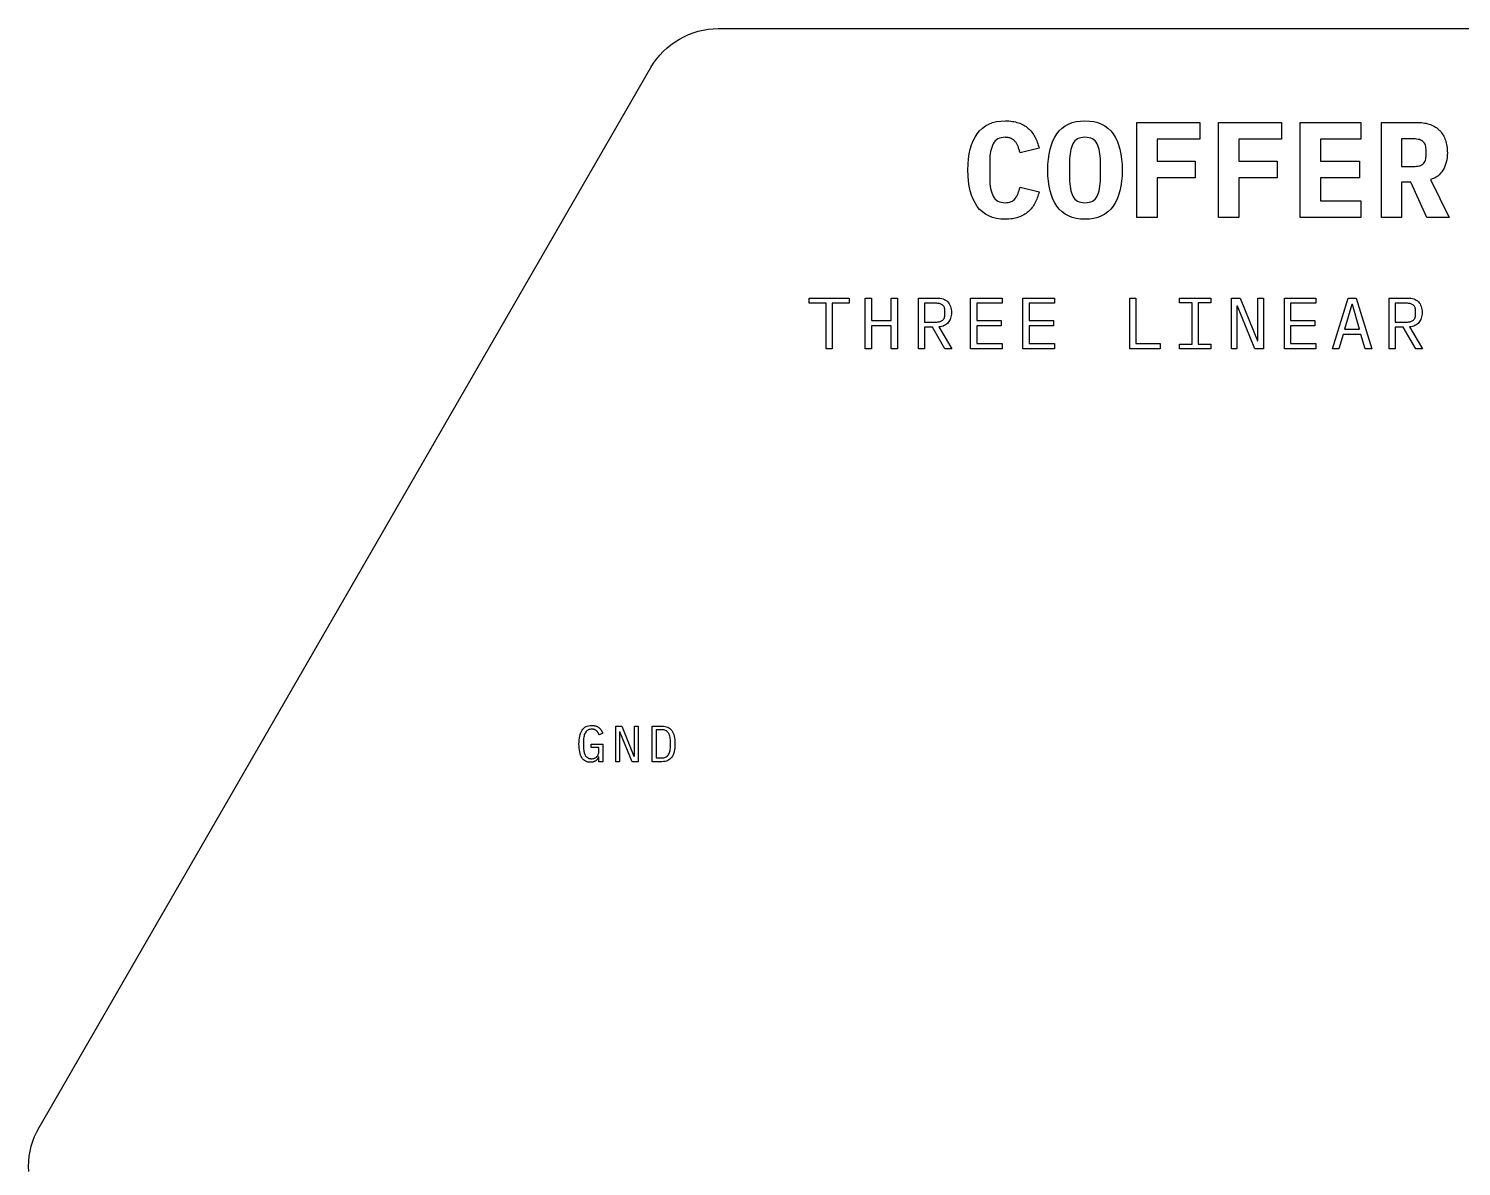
# Model space of a CAD drawing. Header units: metres. Extents: x 0 to 107, y 0 to 94.
# Drawn here: x 0 to 58.9, y 46.8 to 93.5 of the extents above; entities that cross this region are included whole.
import ezdxf

# ---------------------------------------------------------------- set-up
doc = ezdxf.new("R2010")
doc.units = ezdxf.units.M
doc.layers.add('ENGRAVE', color=7, linetype='Continuous')
doc.layers.add('OUTLINE', color=7, linetype='Continuous')

msp = doc.modelspace()

# ---------------------------------------------------------------- linework, layer by layer
at = {"layer": 'ENGRAVE'}
for points in [[(38.904, 86.366), (38.827, 86.519), (38.762, 86.685), (38.709, 86.865), (38.668, 87.058), (38.638, 87.265), (38.62, 87.486), (38.615, 87.72), (38.62, 87.954), (38.638, 88.174), (38.668, 88.381), (38.709, 88.574), (38.762, 88.754), (38.827, 88.92), (38.904, 89.073), (38.993, 89.212), (39.093, 89.336), (39.207, 89.444), (39.333, 89.535), (39.472, 89.609), (39.624, 89.667), (39.788, 89.708), (39.965, 89.733), (40.155, 89.741), (40.229, 89.74), (40.301, 89.736), (40.372, 89.73), (40.439, 89.721), (40.505, 89.71), (40.569, 89.696), (40.63, 89.679), (40.689, 89.66), (40.746, 89.639), (40.802, 89.616), (40.855, 89.59), (40.906, 89.563), (40.955, 89.534), (41.002, 89.502), (41.047, 89.469), (41.09, 89.433), (41.131, 89.396), (41.17, 89.357), (41.207, 89.316), (41.243, 89.272), (41.277, 89.227), (41.309, 89.18), (41.339, 89.131), (41.367, 89.081), (41.394, 89.028), (41.419, 88.974), (41.442, 88.918), (41.464, 88.861), (41.485, 88.802), (41.504, 88.741), (41.522, 88.679), (41.538, 88.616), (40.754, 88.425), (40.745, 88.46), (40.736, 88.494), (40.727, 88.527), (40.717, 88.56), (40.707, 88.592), (40.697, 88.623), (40.686, 88.653), (40.675, 88.683), (40.664, 88.712), (40.651, 88.74), (40.638, 88.766), (40.624, 88.792), (40.61, 88.817), (40.594, 88.84), (40.578, 88.863), (40.561, 88.885), (40.543, 88.905), (40.523, 88.924), (40.503, 88.942), (40.482, 88.959), (40.46, 88.975), (40.437, 88.99), (40.412, 89.004), (40.387, 89.016), (40.36, 89.027), (40.333, 89.037), (40.303, 89.045), (40.273, 89.052), (40.241, 89.057), (40.208, 89.061), (40.174, 89.063), (40.138, 89.064), (40.055, 89.06), (39.979, 89.047), (39.91, 89.026), (39.846, 88.997), (39.788, 88.96), (39.737, 88.914), (39.692, 88.86), (39.653, 88.798), (39.62, 88.728), (39.591, 88.652), (39.566, 88.57), (39.546, 88.481), (39.531, 88.385), (39.519, 88.284), (39.513, 88.176), (39.511, 88.061), (39.511, 87.378), (39.513, 87.264), (39.519, 87.156), (39.531, 87.054), (39.546, 86.959), (39.566, 86.87), (39.591, 86.788), (39.62, 86.711), (39.653, 86.642), (39.692, 86.579), (39.737, 86.525), (39.788, 86.48), (39.846, 86.442), (39.91, 86.413), (39.979, 86.392), (40.055, 86.38), (40.138, 86.376), (40.208, 86.379), (40.273, 86.387), (40.334, 86.401), (40.389, 86.421), (40.439, 86.446), (40.485, 86.477), (40.525, 86.513), (40.561, 86.555), (40.592, 86.601), (40.622, 86.651), (40.649, 86.704), (40.675, 86.759), (40.698, 86.818), (40.719, 86.88), (40.737, 86.946), (40.754, 87.014), (41.538, 86.824), (41.522, 86.76), (41.504, 86.698), (41.485, 86.638), (41.464, 86.579), (41.442, 86.521), (41.419, 86.466), (41.394, 86.412), (41.367, 86.359), (41.339, 86.308), (41.309, 86.259), (41.277, 86.212), (41.243, 86.166), (41.207, 86.123), (41.17, 86.081), (41.131, 86.041), (41.09, 86.003), (41.047, 85.967), (41.002, 85.934), (40.955, 85.902), (40.906, 85.872), (40.855, 85.845), (40.802, 85.82), (40.746, 85.797), (40.689, 85.777), (40.63, 85.758), (40.569, 85.742), (40.505, 85.729), (40.439, 85.718), (40.372, 85.709), (40.301, 85.703), (40.229, 85.699), (40.155, 85.698), (39.965, 85.706), (39.788, 85.731), (39.624, 85.773), (39.472, 85.83), (39.333, 85.905), (39.207, 85.996), (39.093, 86.103), (38.993, 86.227), (38.904, 86.366)], [(42.042, 86.689), (41.989, 86.869), (41.949, 87.061), (41.919, 87.268), (41.902, 87.487), (41.896, 87.72), (41.902, 87.953), (41.919, 88.172), (41.949, 88.378), (41.989, 88.571), (42.042, 88.751), (42.106, 88.917), (42.181, 89.07), (42.269, 89.209), (42.368, 89.334), (42.48, 89.442), (42.606, 89.534), (42.744, 89.608), (42.895, 89.667), (43.059, 89.708), (43.235, 89.733), (43.425, 89.741), (43.615, 89.733), (43.791, 89.708), (43.955, 89.667), (44.106, 89.608), (44.244, 89.534), (44.369, 89.442), (44.482, 89.334), (44.581, 89.209), (44.669, 89.07), (44.744, 88.917), (44.808, 88.751), (44.861, 88.571), (44.901, 88.378), (44.93, 88.172), (44.948, 87.953), (44.954, 87.72), (44.948, 87.487), (44.93, 87.268), (44.901, 87.061), (44.861, 86.869), (44.808, 86.689), (44.744, 86.523), (44.669, 86.37), (44.581, 86.23), (44.482, 86.105), (44.369, 85.997), (44.244, 85.906), (44.106, 85.831), (43.955, 85.773), (43.791, 85.731), (43.615, 85.706), (43.425, 85.698), (43.235, 85.706), (43.059, 85.731), (42.895, 85.773), (42.744, 85.831), (42.606, 85.906), (42.48, 85.997), (42.368, 86.105), (42.269, 86.23), (42.181, 86.37), (42.106, 86.523), (42.042, 86.689)], [(46.393, 85.765), (45.553, 85.765), (45.553, 89.674), (48.146, 89.674), (48.146, 88.985), (46.393, 88.985), (46.393, 88.089), (47.961, 88.089), (47.961, 87.401), (46.393, 87.401), (46.393, 85.765)], [(48.913, 85.765), (48.913, 89.674), (51.506, 89.674), (51.506, 88.985), (49.753, 88.985), (49.753, 88.089), (51.321, 88.089), (51.321, 87.401), (49.753, 87.401), (49.753, 85.765), (48.913, 85.765)], [(54.771, 86.454), (54.771, 85.765), (52.273, 85.765), (52.273, 89.674), (54.771, 89.674), (54.771, 88.985), (53.113, 88.985), (53.113, 88.089), (54.715, 88.089), (54.715, 87.401), (53.113, 87.401), (53.113, 86.454), (54.771, 86.454)], [(57.632, 89.587), (57.687, 89.564), (57.74, 89.539), (57.79, 89.512), (57.839, 89.482), (57.885, 89.449), (57.929, 89.415), (57.971, 89.378), (58.01, 89.338), (58.047, 89.297), (58.082, 89.253), (58.115, 89.207), (58.145, 89.159), (58.173, 89.109), (58.199, 89.057), (58.222, 89.003), (58.243, 88.946), (58.261, 88.888), (58.277, 88.828), (58.29, 88.766), (58.301, 88.703), (58.31, 88.637), (58.316, 88.57), (58.32, 88.501), (58.321, 88.431), (58.318, 88.329), (58.31, 88.231), (58.296, 88.137), (58.276, 88.046), (58.251, 87.959), (58.22, 87.876), (58.184, 87.796), (58.142, 87.72), (58.095, 87.649), (58.043, 87.584), (57.986, 87.526), (57.925, 87.473), (57.859, 87.428), (57.788, 87.388), (57.712, 87.355), (57.632, 87.328), (58.399, 85.765), (57.481, 85.765), (56.826, 87.216), (56.439, 87.216), (56.439, 85.765), (55.611, 85.765), (55.611, 89.674), (57.123, 89.674), (57.193, 89.673), (57.262, 89.669), (57.328, 89.662), (57.393, 89.652), (57.455, 89.64), (57.516, 89.625), (57.575, 89.608), (57.632, 89.587)], [(44.004, 86.871), (44.023, 86.96), (44.038, 87.056), (44.049, 87.159), (44.056, 87.268), (44.058, 87.384), (44.058, 88.061), (44.056, 88.176), (44.049, 88.284), (44.038, 88.385), (44.023, 88.481), (44.004, 88.57), (43.981, 88.652), (43.953, 88.728), (43.921, 88.798), (43.883, 88.86), (43.838, 88.914), (43.787, 88.96), (43.728, 88.997), (43.663, 89.026), (43.59, 89.047), (43.511, 89.06), (43.425, 89.064), (43.339, 89.06), (43.26, 89.047), (43.187, 89.026), (43.122, 88.997), (43.063, 88.96), (43.012, 88.914), (42.967, 88.86), (42.929, 88.798), (42.897, 88.728), (42.869, 88.652), (42.846, 88.57), (42.826, 88.481), (42.811, 88.385), (42.801, 88.284), (42.794, 88.176), (42.792, 88.061), (42.792, 87.378), (42.794, 87.264), (42.801, 87.156), (42.811, 87.054), (42.826, 86.959), (42.846, 86.87), (42.869, 86.788), (42.897, 86.711), (42.929, 86.642), (42.967, 86.579), (43.012, 86.525), (43.063, 86.48), (43.122, 86.442), (43.187, 86.413), (43.26, 86.392), (43.339, 86.38), (43.425, 86.376), (43.511, 86.38), (43.59, 86.392), (43.663, 86.413), (43.728, 86.442), (43.787, 86.48), (43.838, 86.525), (43.883, 86.579), (43.921, 86.642), (43.953, 86.712), (43.981, 86.788), (44.004, 86.871)], [(57.403, 88.082), (57.419, 88.126), (57.431, 88.174), (57.44, 88.227), (57.446, 88.285), (57.447, 88.347), (57.447, 88.515), (57.446, 88.577), (57.44, 88.635), (57.431, 88.688), (57.419, 88.736), (57.403, 88.78), (57.383, 88.819), (57.359, 88.854), (57.333, 88.885), (57.301, 88.911), (57.264, 88.934), (57.221, 88.953), (57.172, 88.969), (57.118, 88.981), (57.058, 88.99), (56.992, 88.995), (56.921, 88.997), (56.439, 88.997), (56.439, 87.865), (56.921, 87.865), (56.992, 87.867), (57.058, 87.872), (57.118, 87.881), (57.172, 87.893), (57.221, 87.909), (57.264, 87.928), (57.301, 87.951), (57.333, 87.977), (57.359, 88.008), (57.383, 88.042), (57.403, 88.082)], [(32.779, 80.365), (32.779, 82.24), (32.08, 82.24), (32.08, 82.459), (33.73, 82.459), (33.73, 82.24), (33.031, 82.24), (33.031, 80.365), (32.779, 80.365)], [(35.463, 80.365), (35.463, 81.316), (34.647, 81.316), (34.647, 80.365), (34.395, 80.365), (34.395, 82.459), (34.647, 82.459), (34.647, 81.535), (35.463, 81.535), (35.463, 82.459), (35.715, 82.459), (35.715, 80.365), (35.463, 80.365)], [(37.817, 82.259), (37.848, 82.213), (37.874, 82.163), (37.896, 82.11), (37.912, 82.052), (37.924, 81.991), (37.932, 81.926), (37.934, 81.856), (37.932, 81.794), (37.926, 81.735), (37.915, 81.679), (37.901, 81.627), (37.882, 81.577), (37.86, 81.531), (37.833, 81.488), (37.802, 81.448), (37.767, 81.412), (37.728, 81.38), (37.686, 81.352), (37.64, 81.328), (37.59, 81.308), (37.536, 81.291), (37.479, 81.279), (37.418, 81.271), (37.952, 80.365), (37.67, 80.365), (37.16, 81.259), (36.827, 81.259), (36.827, 80.365), (36.575, 80.365), (36.575, 82.459), (37.337, 82.459), (37.408, 82.457), (37.474, 82.449), (37.536, 82.437), (37.593, 82.42), (37.647, 82.397), (37.696, 82.37), (37.741, 82.338), (37.781, 82.3), (37.817, 82.259)], [(40.015, 80.584), (40.015, 80.365), (38.725, 80.365), (38.725, 82.459), (40.015, 82.459), (40.015, 82.24), (38.977, 82.24), (38.977, 81.535), (39.979, 81.535), (39.979, 81.316), (38.977, 81.316), (38.977, 80.584), (40.015, 80.584)], [(42.165, 80.365), (40.875, 80.365), (40.875, 82.459), (42.165, 82.459), (42.165, 82.24), (41.127, 82.24), (41.127, 81.535), (42.129, 81.535), (42.129, 81.316), (41.127, 81.316), (41.127, 80.584), (42.165, 80.584), (42.165, 80.365)], [(46.51, 80.365), (45.265, 80.365), (45.265, 82.459), (45.517, 82.459), (45.517, 80.584), (46.51, 80.584), (46.51, 80.365)], [(48.603, 80.566), (48.603, 80.365), (47.307, 80.365), (47.307, 80.566), (47.829, 80.566), (47.829, 82.258), (47.307, 82.258), (47.307, 82.459), (48.603, 82.459), (48.603, 82.258), (48.081, 82.258), (48.081, 80.566), (48.603, 80.566)], [(49.694, 82.129), (49.673, 82.129), (49.673, 80.365), (49.445, 80.365), (49.445, 82.459), (49.802, 82.459), (50.516, 80.695), (50.537, 80.695), (50.537, 82.459), (50.765, 82.459), (50.765, 80.365), (50.408, 80.365), (49.694, 82.129)], [(52.915, 80.365), (51.625, 80.365), (51.625, 82.459), (52.915, 82.459), (52.915, 82.24), (51.877, 82.24), (51.877, 81.535), (52.879, 81.535), (52.879, 81.316), (51.877, 81.316), (51.877, 80.584), (52.915, 80.584), (52.915, 80.365)], [(53.859, 80.365), (53.598, 80.365), (54.24, 82.459), (54.573, 82.459), (55.215, 80.365), (54.948, 80.365), (54.771, 80.962), (54.036, 80.962), (53.859, 80.365)], [(57.167, 82.259), (57.198, 82.213), (57.224, 82.163), (57.246, 82.11), (57.262, 82.052), (57.274, 81.991), (57.282, 81.926), (57.284, 81.856), (57.282, 81.794), (57.276, 81.735), (57.265, 81.679), (57.251, 81.627), (57.232, 81.577), (57.21, 81.531), (57.183, 81.488), (57.152, 81.448), (57.117, 81.412), (57.078, 81.38), (57.036, 81.352), (56.99, 81.328), (56.94, 81.308), (56.886, 81.291), (56.829, 81.279), (56.768, 81.271), (57.302, 80.365), (57.02, 80.365), (56.51, 81.259), (56.177, 81.259), (56.177, 80.365), (55.925, 80.365), (55.925, 82.459), (56.687, 82.459), (56.758, 82.457), (56.824, 82.449), (56.886, 82.437), (56.943, 82.42), (56.997, 82.397), (57.046, 82.37), (57.091, 82.338), (57.131, 82.3), (57.167, 82.259)], [(37.645, 81.648), (37.655, 81.678), (37.661, 81.709), (37.666, 81.743), (37.667, 81.778), (37.667, 81.934), (37.666, 81.97), (37.661, 82.004), (37.655, 82.035), (37.645, 82.064), (37.632, 82.092), (37.617, 82.117), (37.599, 82.14), (37.578, 82.161), (37.555, 82.18), (37.53, 82.196), (37.502, 82.209), (37.472, 82.22), (37.44, 82.229), (37.406, 82.235), (37.37, 82.239), (37.331, 82.24), (36.827, 82.24), (36.827, 81.472), (37.331, 81.472), (37.37, 81.474), (37.406, 81.477), (37.44, 81.484), (37.472, 81.492), (37.502, 81.503), (37.53, 81.517), (37.555, 81.533), (37.578, 81.552), (37.599, 81.573), (37.617, 81.596), (37.632, 81.621), (37.645, 81.648)], [(54.711, 81.181), (54.417, 82.192), (54.39, 82.192), (54.096, 81.181), (54.711, 81.181)], [(56.995, 81.648), (57.005, 81.678), (57.011, 81.709), (57.016, 81.743), (57.017, 81.778), (57.017, 81.934), (57.016, 81.97), (57.011, 82.004), (57.005, 82.035), (56.995, 82.064), (56.982, 82.092), (56.967, 82.117), (56.949, 82.14), (56.928, 82.161), (56.905, 82.18), (56.88, 82.196), (56.852, 82.209), (56.822, 82.22), (56.79, 82.229), (56.756, 82.235), (56.72, 82.239), (56.681, 82.24), (56.177, 82.24), (56.177, 81.472), (56.681, 81.472), (56.72, 81.474), (56.756, 81.477), (56.79, 81.484), (56.822, 81.492), (56.852, 81.503), (56.88, 81.517), (56.905, 81.533), (56.928, 81.552), (56.949, 81.573), (56.967, 81.596), (56.982, 81.621), (56.995, 81.648)], [(23.39, 63.521), (23.384, 63.511), (23.378, 63.502), (23.371, 63.492), (23.363, 63.483), (23.355, 63.474), (23.347, 63.465), (23.339, 63.457), (23.33, 63.449), (23.32, 63.441), (23.31, 63.434), (23.3, 63.427), (23.289, 63.42), (23.277, 63.414), (23.265, 63.408), (23.253, 63.402), (23.24, 63.397), (23.227, 63.392), (23.213, 63.387), (23.198, 63.383), (23.183, 63.38), (23.167, 63.378), (23.15, 63.376), (23.133, 63.374), (23.115, 63.373), (23.096, 63.373), (23.038, 63.376), (22.984, 63.385), (22.934, 63.4), (22.888, 63.421), (22.845, 63.448), (22.806, 63.482), (22.772, 63.521), (22.74, 63.566), (22.713, 63.617), (22.689, 63.673), (22.669, 63.735), (22.653, 63.801), (22.64, 63.873), (22.631, 63.95), (22.626, 64.033), (22.624, 64.12), (22.626, 64.212), (22.632, 64.298), (22.642, 64.378), (22.656, 64.453), (22.674, 64.522), (22.696, 64.585), (22.722, 64.642), (22.752, 64.694), (22.786, 64.74), (22.825, 64.779), (22.868, 64.813), (22.915, 64.84), (22.966, 64.862), (23.022, 64.877), (23.082, 64.886), (23.147, 64.889), (23.172, 64.889), (23.197, 64.887), (23.22, 64.885), (23.243, 64.882), (23.265, 64.878), (23.286, 64.874), (23.306, 64.868), (23.325, 64.862), (23.344, 64.855), (23.362, 64.847), (23.379, 64.839), (23.395, 64.83), (23.411, 64.82), (23.426, 64.81), (23.441, 64.8), (23.454, 64.788), (23.468, 64.777), (23.48, 64.764), (23.492, 64.752), (23.504, 64.739), (23.514, 64.726), (23.525, 64.712), (23.534, 64.699), (23.544, 64.684), (23.552, 64.67), (23.561, 64.655), (23.569, 64.641), (23.576, 64.626), (23.583, 64.612), (23.59, 64.597), (23.597, 64.582), (23.603, 64.568), (23.451, 64.498), (23.446, 64.51), (23.442, 64.522), (23.436, 64.534), (23.431, 64.545), (23.426, 64.557), (23.42, 64.568), (23.414, 64.579), (23.408, 64.59), (23.402, 64.6), (23.396, 64.611), (23.389, 64.621), (23.381, 64.63), (23.374, 64.64), (23.366, 64.648), (23.358, 64.657), (23.349, 64.665), (23.341, 64.673), (23.331, 64.681), (23.322, 64.688), (23.311, 64.695), (23.301, 64.701), (23.29, 64.707), (23.278, 64.712), (23.267, 64.717), (23.254, 64.721), (23.241, 64.725), (23.228, 64.728), (23.214, 64.731), (23.2, 64.733), (23.185, 64.735), (23.169, 64.735), (23.153, 64.736), (23.11, 64.734), (23.071, 64.727), (23.034, 64.717), (23, 64.703), (22.969, 64.684), (22.941, 64.661), (22.916, 64.634), (22.894, 64.603), (22.874, 64.569), (22.857, 64.532), (22.843, 64.492), (22.832, 64.449), (22.822, 64.404), (22.816, 64.355), (22.812, 64.304), (22.811, 64.251), (22.811, 64.024), (22.811, 63.996), (22.812, 63.969), (22.813, 63.943), (22.815, 63.918), (22.817, 63.893), (22.82, 63.868), (22.824, 63.844), (22.828, 63.821), (22.832, 63.799), (22.837, 63.777), (22.843, 63.756), (22.85, 63.736), (22.857, 63.716), (22.865, 63.698), (22.874, 63.68), (22.883, 63.663), (22.893, 63.646), (22.904, 63.631), (22.916, 63.617), (22.928, 63.603), (22.941, 63.591), (22.955, 63.579), (22.969, 63.568), (22.984, 63.559), (23, 63.55), (23.017, 63.543), (23.035, 63.536), (23.053, 63.531), (23.073, 63.527), (23.093, 63.524), (23.114, 63.523), (23.136, 63.522), (23.171, 63.523), (23.204, 63.527), (23.235, 63.534), (23.263, 63.543), (23.29, 63.556), (23.315, 63.57), (23.338, 63.588), (23.359, 63.608), (23.378, 63.63), (23.394, 63.654), (23.408, 63.68), (23.419, 63.707), (23.427, 63.735), (23.434, 63.766), (23.437, 63.797), (23.439, 63.831), (23.439, 63.982), (23.13, 63.982), (23.13, 64.123), (23.603, 64.123), (23.603, 63.398), (23.439, 63.398), (23.439, 63.593), (23.428, 63.593), (23.423, 63.583), (23.418, 63.572), (23.413, 63.562), (23.408, 63.552), (23.402, 63.542), (23.396, 63.532), (23.39, 63.521)], [(25.058, 64.864), (25.058, 63.398), (24.808, 63.398), (24.309, 64.633), (24.294, 64.633), (24.294, 63.398), (24.134, 63.398), (24.134, 64.864), (24.384, 64.864), (24.884, 63.629), (24.899, 63.629), (24.899, 64.864), (25.058, 64.864)], [(26.436, 64.679), (26.467, 64.63), (26.494, 64.576), (26.517, 64.515), (26.536, 64.45), (26.55, 64.378), (26.56, 64.301), (26.567, 64.219), (26.569, 64.131), (26.567, 64.043), (26.56, 63.96), (26.55, 63.884), (26.536, 63.812), (26.517, 63.747), (26.494, 63.686), (26.467, 63.632), (26.436, 63.583), (26.401, 63.54), (26.362, 63.502), (26.318, 63.47), (26.27, 63.444), (26.218, 63.424), (26.161, 63.41), (26.1, 63.401), (26.035, 63.398), (25.626, 63.398), (25.626, 64.864), (26.035, 64.864), (26.1, 64.861), (26.161, 64.852), (26.218, 64.838), (26.27, 64.818), (26.318, 64.792), (26.362, 64.76), (26.401, 64.722), (26.436, 64.679)], [(26.313, 63.705), (26.332, 63.74), (26.347, 63.779), (26.359, 63.82), (26.369, 63.865), (26.376, 63.913), (26.38, 63.963), (26.382, 64.018), (26.382, 64.244), (26.38, 64.298), (26.376, 64.349), (26.369, 64.397), (26.359, 64.442), (26.347, 64.483), (26.332, 64.522), (26.313, 64.557), (26.293, 64.589), (26.269, 64.617), (26.242, 64.642), (26.213, 64.663), (26.182, 64.68), (26.147, 64.693), (26.11, 64.703), (26.07, 64.709), (26.027, 64.711), (25.802, 64.711), (25.802, 63.551), (26.027, 63.551), (26.07, 63.553), (26.11, 63.559), (26.147, 63.568), (26.182, 63.582), (26.213, 63.599), (26.242, 63.62), (26.269, 63.645), (26.293, 63.673), (26.313, 63.705)]]:
    msp.add_lwpolyline(points, close=True, dxfattribs=at)
at = {"layer": 'OUTLINE'}
msp.add_lwpolyline([(0.007, 46.556), (0, 46.765), (0.007, 46.975), (0.027, 47.183), (0.061, 47.39), (0.109, 47.594), (0.17, 47.794), (0.244, 47.99), (0.33, 48.181), (0.429, 48.365), (25.581, 91.931), (25.692, 92.109), (25.814, 92.279), (25.947, 92.441), (26.09, 92.593), (26.243, 92.737), (26.404, 92.869), (26.575, 92.991), (26.752, 93.102), (26.937, 93.201), (27.128, 93.287), (27.324, 93.361), (27.524, 93.422), (27.728, 93.469), (27.935, 93.503), (28.143, 93.524), (28.352, 93.531), (78.657, 93.531)], dxfattribs=at)

doc.saveas('drawing.dxf')
